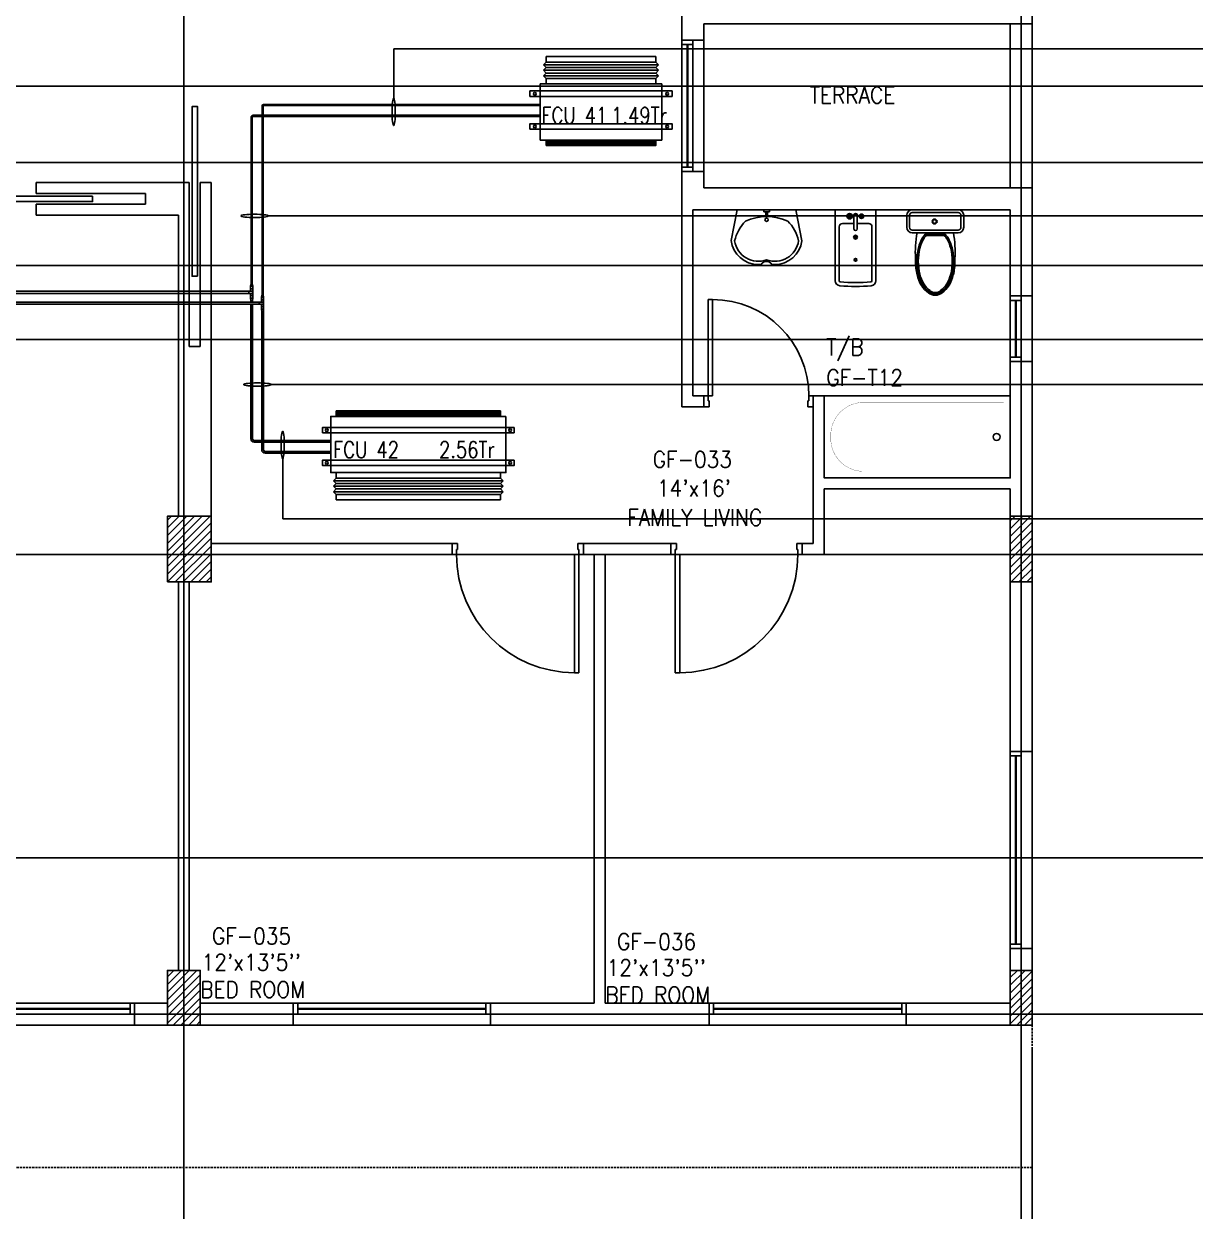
# Model space of a CAD drawing. Header units: millimetres. Extents: x 0 to 79758, y -5689 to 63441.
# Drawn here: x 42009 to 52712, y 8524 to 19375 of the extents above; entities that cross this region are included whole.
import ezdxf

# ---------------------------------------------------------------- set-up
doc = ezdxf.new("R2010")
doc.units = ezdxf.units.MM
doc.linetypes.add('CENTER', pattern=[50.8, 31.75, -6.35, 6.35, -6.35])
doc.linetypes.add('DASHED2', pattern=[9.525, 6.35, -3.175])
for name, color, linetype in [('A-ANNO-DIMS', 1, 'Continuous'), ('A-ANNO-TEXT', 8, 'Continuous'), ('A-DOOR', 4, 'Continuous'), ('A-FLOR-OVHD', 4, 'DASHED2'), ('A-FLOR-PFIX', 8, 'Continuous'), ('A-FLOR-SPCL', 8, 'Continuous'), ('A-GLAZ', 5, 'Continuous'), ('A-GRID', 253, 'CENTER'), ('A-WALL-FULL', 8, 'Continuous'), ('AC-CHILLED WATER TEXT', 41, 'Continuous'), ('AC-CHR', 60, 'Continuous'), ('AC-CHS', 30, 'Continuous'), ('AC-FAD', 6, 'Continuous'), ('AC-SAD TEXT', 3, 'Continuous'), ('FCU-AC', 160, 'Continuous'), ('S-COL- HACT.', 9, 'Continuous'), ('S-COL.', 8, 'Continuous')]:
    doc.layers.add(name, color=color, linetype=linetype)
doc.styles.add('ROMANS', font='romans.shx', dxfattribs={"width": 0.8})
doc.styles.add('SIMPLEX', font='simplex.shx', dxfattribs={"width": 0.8})
doc.dimstyles.new('100 of DIM2', dxfattribs={"dimscale": 0, "dimtxt": 200, "dimasz": 150, "dimexe": 75, "dimexo": 200, "dimgap": 75, "dimtad": 1, "dimdec": 0, "dimrnd": 5, "dimzin": 0, "dimdsep": 46, "dimtxsty": 'ROMANS', "dimblk": 'ARCHTICK', "dimcen": 100, "dimclrd": 94, "dimclre": 94, "dimclrt": 2, "dimadec": 0, "dimazin": 0, "dimtfac": 1, "dimtdec": 0, "dimtofl": 0, "dimtmove": 2, "dimatfit": 3, "dimldrblk": 'OPEN90', "dimfxl": 75, "dimtolj": 1, "dimtzin": 0, "dimarcsym": 0})
pattern_1 = [(45, (1147577.044, 409937.22), (-35.355339, 35.355339), [])]
pattern_2 = [(45, (-1585476.315, 1519119.5928), (-2.2450640303, 2.2450640303), [])]
pattern_3 = [(45, (-1585476.315, 1519735.6433), (-2.2450640303, 2.2450640303), [])]

# ---------------------------------------------------------------- blocks, each defined once
blk = doc.blocks.new('D-120-R1')
for p, q in [((-80, 1180), (-40, 1180)), ((-80, 1180), (-80, 100)), ((-40, 1180), (-40, 55)), ((-1200, 100), (-1160, 100)), ((-1200, 100), (-1200, 0)), ((-1160, 100), (-1160, 55)), ((-1160, 55), (-1150, 55)), ((-1150, 55), (-1150, 0)), ((-80, 100), (0, 100)), ((-50, 55), (-40, 55)), ((-50, 55), (-50, 0)), ((-50, 0), (0, 0)), ((0, 100), (0, 0)), ((-1200, 0), (-1150, 0))]:
    blk.add_line(p, q)
at = {"linetype": 'Continuous'}
blk.add_arc((-80, 100), 1080, 90, 180, dxfattribs=at)
blk = doc.blocks.new('W-180')
for p, q in [((1800, 100), (0, 100)), ((1800, 0), (0, 0)), ((40, 0), (40, 100)), ((1760, 100), (1760, 0))]:
    blk.add_line(p, q)
at = {"linetype": 'Continuous'}
for p, q in [((1760, 53), (40, 53)), ((1760, 47), (40, 47))]:
    blk.add_line(p, q, dxfattribs=at)
blk = doc.blocks.new('LAV-4')
for p, q in [((-266, 0), (-322, -283)), ((-266, 0), (268, 0)), ((268, 0), (324, -280)), ((-48, -500), (-75, -500)), ((75, -500), (50, -500))]:
    blk.add_line(p, q)
for points in [[(-25, 0), (-25, -18), (25, -18), (25, 0)], [(-9, -20), (-9, -57), (8, -57), (8, -20)]]:
    blk.add_lwpolyline(points, close=True)
blk.add_circle((0, -91), 15.4)
for centre, radius, start, end in [((74, -366), 375, 135.3333, 167.1432), ((0, -539), 477, 66.1261, 113.874), ((-74, -366), 375, 12.5199, 44.6667), ((-75, -250), 250, 187.6784, 270), ((-75, -250), 220, 188.5814, 289.9523), ((75, -250), 220, 250.0878, 350.8515), ((75, -250), 250, 270, 353.0121), ((1, -527), 55.9, 28.7827, 151.2173), ((50, -499), 0, 238.1883, 0)]:
    blk.add_arc(centre, radius, start, end)
blk = doc.blocks.new('BIDET-1')
for p, q in [((175, 0), (-175, 0)), ((-185, -10), (-185, -649)), ((-39, -59), (-69, -59)), ((-54, -44), (-54, -74)), ((-15, -54), (-15, -174)), ((15, -54), (15, -174)), ((39, -59), (69, -59)), ((54, -44), (54, -74)), ((185, -10), (185, -649)), ((-150, -155), (-150, -649)), ((-15, -125), (-120, -125)), ((120, -125), (15, -125)), ((150, -155), (150, -649)), ((12, -250), (-12, -250)), ((-9, -259), (9, -241)), ((-9, -241), (9, -259)), ((0, -238), (0, -262))]:
    blk.add_line(p, q)
for centre, radius in [((-54, -59), 25), ((-54, -59), 20), ((-54, -59), 15.2), ((-54, -59), 10.2), ((54, -59), 20), ((54, -59), 15.2), ((54, -59), 10.2), ((0, -250), 17.5), ((0, -250), 12.5), ((0, -457), 12.5), ((0, -457), 10)]:
    blk.add_circle(centre, radius)
for centre, radius, start, end in [((-175, -10), 10, 90, 180), ((175, -10), 10, 0, 90), ((0, -54), 20, 318.5904, 221.4096), ((0, -54), 15, 0, 180), ((-120, -155), 30, 90, 180), ((0, -174), 15, 180, 0), ((120, -155), 30, 0, 90), ((-140, -649), 45, 180, 265.2062), ((-140, -649), 10, 180, 265.2062), ((140, -649), 10, 274.7938, 0), ((140, -649), 45, 274.7938, 0), ((0, 1020), 1720, 265.2062, 274.7938), ((0, 1020), 1685, 265.2062, 274.7938)]:
    blk.add_arc(centre, radius, start, end)
blk = doc.blocks.new('WC-1')
for p, q in [((-210, 0), (210, 0)), ((-260, -160), (-260, -50)), ((-235, -160), (-235, -50)), ((-210, -25), (210, -25)), ((235, -50), (235, -160)), ((260, -50), (260, -160)), ((210, -185), (-210, -185)), ((210, -210), (-210, -210)), ((91, -223), (-91, -223)), ((86, -235), (-86, -235))]:
    blk.add_line(p, q)
for radius in [22.1, 17.1]:
    blk.add_circle((-6, -107), radius)
for centre, radius, start, end in [((-210, -50), 50, 90, 180), ((-210, -50), 25, 90, 180), ((210, -50), 50, 360, 90), ((210, -50), 25, 360, 90), ((-210, -160), 50, 180, 270), ((-210, -160), 25, 180, 270), ((722, -383), 904, 168.9529, 184.0632), ((210, -160), 25, 270, 360), ((210, -160), 50, 270, 360), ((178, -428), 341, 149.8586, 166.4766), ((178, -428), 328, 149.8586, 166.4766), ((69, -365), 214, 138.4152, 149.8586), ((69, -365), 201, 139.9943, 149.8586), ((-69, -365), 201, 30.1414, 40.0057), ((-69, -365), 214, 30.1414, 41.5848), ((-178, -428), 328, 13.5234, 30.1414), ((-178, -428), 341, 13.5234, 30.1414), ((352, -470), 520, 166.4766, 180), ((352, -470), 507, 166.4766, 180), ((-352, -470), 507, 360, 13.5234), ((-352, -470), 520, 360, 13.5234), ((352, -470), 532, 177.5541, 180), ((352, -470), 532, 180, 193.5234), ((352, -470), 520, 180, 193.5234), ((352, -470), 507, 180, 193.5234), ((-352, -470), 507, 346.4766, 360), ((-352, -470), 520, 346.4766, 360), ((-352, -470), 532, 346.4766, 360), ((-352, -470), 532, 360, 2.4459), ((178, -512), 353, 193.5234, 210.1414), ((178, -512), 341, 193.5234, 210.1414), ((178, -512), 328, 193.5234, 210.1414), ((-178, -512), 328, 329.8586, 346.4766), ((-178, -512), 341, 329.8586, 346.4766), ((-178, -512), 353, 329.8586, 346.4766), ((69, -575), 226, 210.1414, 234.4972), ((69, -575), 214, 210.1414, 234.4972), ((69, -575), 201, 210.1414, 234.4972), ((0, -672), 95.9, 234.4972, 270), ((0, -672), 83.4, 234.4972, 270), ((0, -672), 83.4, 270, 305.5028), ((0, -672), 95.9, 270, 305.5028), ((-69, -575), 201, 305.5028, 329.8586), ((-69, -575), 214, 305.5028, 329.8586), ((-69, -575), 226, 305.5028, 329.8586), ((0, -672), 108, 234.4972, 270), ((0, -672), 108, 270, 305.5028)]:
    blk.add_arc(centre, radius, start, end)
at = {"linetype": 'Continuous', "ltscale": 50}
blk.add_arc((-722, -383), 904, 355.9368, 11.0471, dxfattribs=at)
blk = doc.blocks.new('W-60')
for p, q in [((600, 100), (0, 100)), ((600, 0), (0, 0)), ((40, 0), (40, 100)), ((560, 100), (560, 0))]:
    blk.add_line(p, q)
at = {"linetype": 'Continuous'}
for p, q in [((560, 53), (40, 53)), ((560, 47), (40, 47))]:
    blk.add_line(p, q, dxfattribs=at)
blk = doc.blocks.new('W-120')
for p, q in [((1200, 100), (0, 100)), ((1200, 0), (0, 0)), ((40, 0), (40, 100)), ((1160, 100), (1160, 0))]:
    blk.add_line(p, q)
at = {"linetype": 'Continuous'}
for p, q in [((1160, 53), (40, 53)), ((1160, 47), (40, 47))]:
    blk.add_line(p, q, dxfattribs=at)
blk = doc.blocks.new('D-100-R1')
for p, q in [((-80, 980), (-80, 100)), ((-80, 980), (-40, 980)), ((-40, 980), (-40, 55)), ((-1000, 100), (-1000, 0)), ((-1000, 100), (-960, 100)), ((-960, 100), (-960, 55)), ((-960, 55), (-950, 55)), ((-950, 55), (-950, 0)), ((-80, 100), (0, 100)), ((-50, 55), (-50, 0)), ((-50, 55), (-40, 55)), ((-50, 0), (0, 0)), ((0, 100), (0, 0)), ((-1000, 0), (-950, 0))]:
    blk.add_line(p, q)
at = {"linetype": 'Continuous'}
blk.add_arc((-80, 100), 880, 90, 180, dxfattribs=at)
blk = doc.blocks.new('BT-2')
blk.add_lwpolyline([(0, 750), (1700, 750), (1700, 0), (0, 0)], close=True)
at = {"const_width": 2}
blk.add_lwpolyline([(60, 690), (1340, 690, -0.414214), (1640, 390), (1640, 360, -0.414214), (1340, 60), (60, 60)], format="xyb", close=True, dxfattribs=at)
blk.add_circle((125, 375), 31.9)
blk = doc.blocks.new('_ArchTick')
at = {"color": 0, "linetype": 'ByBlock', "const_width": 0.15}
blk.add_lwpolyline([(-0.5, -0.5), (0.5, 0.5)], dxfattribs=at)
blk = doc.blocks.new('*D135')
at = {"layer": 'A-ANNO-DIMS', "color": 94, "linetype": 'Continuous', "lineweight": -2, "ltscale": 3, "transparency": 16777216}
for p, q in [((38422, 10025), (38422, 7411)), ((51222, 10025), (51222, 7411)), ((51222, 7486), (38422, 7486))]:
    blk.add_line(p, q, dxfattribs=at)
at = {"layer": 'Defpoints', "color": 0, "linetype": 'Continuous', "ltscale": 3, "transparency": 16777216}
for p in [(38422, 10225), (51222, 10225), (38422, 7486)]:
    blk.add_point(p, dxfattribs=at)
at = {"layer": 'A-ANNO-DIMS', "color": 94, "linetype": 'Continuous', "lineweight": -2, "ltscale": 3, "transparency": 16777216, "xscale": 150, "yscale": 150, "zscale": 150, "rotation": 180}
blk.add_blockref('_ArchTick', (38422, 7486), dxfattribs=at)
at = {"layer": 'A-ANNO-DIMS', "color": 94, "linetype": 'Continuous', "lineweight": -2, "ltscale": 3, "transparency": 16777216, "xscale": 150, "yscale": 150, "zscale": 150}
blk.add_blockref('_ArchTick', (51222, 7486), dxfattribs=at)
at = {"layer": 'A-ANNO-DIMS', "color": 2, "linetype": 'Continuous', "ltscale": 3, "transparency": 16777216, "insert": (44822, 7661), "char_height": 200, "attachment_point": 5, "style": 'ROMANS'}
blk.add_mtext('\\A1;12800', dxfattribs=at)
blk = doc.blocks.new('_Open90')
at = {"color": 0, "linetype": 'ByBlock', "lineweight": -2}
for p, q in [((0, 0), (-1, 0)), ((-0.5, 0.5), (0, 0)), ((0, 0), (-0.5, -0.5))]:
    blk.add_line(p, q, dxfattribs=at)
blk = doc.blocks.new('fcu-1    1.5 tr')
h = blk.add_hatch()
h.set_pattern_fill('NET', color=3)
h.paths.add_polyline_path([(78733, -1589179), (77733, -1589179), (77733, -1589229), (78733, -1589229)])
at = {"color": 3}
blk.add_lwpolyline([(77733, -1589229), (78733, -1589229), (78733, -1589179), (77733, -1589179)], close=True, dxfattribs=at)
at = {"layer": 'FCU-AC', "color": 1}
for p, q in [((78733, -1588416), (77733, -1588416)), ((77733, -1588416), (77733, -1588466)), ((78733, -1588466), (78733, -1588416)), ((77733, -1588466), (78733, -1588466)), ((78733, -1588616), (77733, -1588616)), ((77733, -1588616), (77733, -1588666)), ((78733, -1588666), (78733, -1588616)), ((77733, -1588666), (78733, -1588666))]:
    blk.add_line(p, q, dxfattribs=at)
at = {"layer": 'FCU-AC', "color": 5}
for p, q in [((77733, -1588466), (77708, -1588491)), ((78758, -1588491), (77708, -1588491)), ((77733, -1588516), (77708, -1588491)), ((77733, -1588516), (77708, -1588541)), ((78758, -1588541), (77708, -1588541)), ((77733, -1588566), (77708, -1588541)), ((78733, -1588516), (77733, -1588516)), ((78758, -1588491), (78733, -1588466)), ((78758, -1588491), (78733, -1588516)), ((78758, -1588541), (78733, -1588516)), ((78758, -1588541), (78733, -1588566)), ((77733, -1588566), (77708, -1588591)), ((78758, -1588591), (77708, -1588591)), ((77733, -1588616), (77708, -1588591)), ((78733, -1588566), (77733, -1588566)), ((78758, -1588591), (78733, -1588566)), ((78758, -1588591), (78733, -1588616))]:
    blk.add_line(p, q, dxfattribs=at)
at = {"layer": 'FCU-AC'}
for p, q in [((78733, -1588466), (77733, -1588466)), ((78788, -1588666), (77678, -1588666)), ((77678, -1588666), (77678, -1589179)), ((78788, -1589179), (78788, -1588666)), ((77678, -1589179), (78788, -1589179))]:
    blk.add_line(p, q, dxfattribs=at)
at = {"layer": 'FCU-AC', "color": 2}
for p, q in [((78733, -1588516), (77733, -1588516)), ((78733, -1588566), (77733, -1588566))]:
    blk.add_line(p, q, dxfattribs=at)
at = {"layer": 'FCU-AC', "color": 6}
for points in [[(77583, -1588779), (78883, -1588779), (78883, -1588729), (77583, -1588729)], [(77583, -1589079), (78883, -1589079), (78883, -1589029), (77583, -1589029)]]:
    blk.add_lwpolyline(points, close=True, dxfattribs=at)
for centre in [(77629, -1588755), (78837, -1588755), (77629, -1589055), (78837, -1589055)]:
    blk.add_circle(centre, 12.5, dxfattribs=at)
blk = doc.blocks.new('fcu 2.5 tr')
h = blk.add_hatch()
h.set_pattern_fill('NET', color=3)
h.paths.add_polyline_path([(83172, -1587743), (81672, -1587743), (81672, -1587793), (83172, -1587793)])
at = {"layer": 'FCU-AC', "color": 1}
for p, q in [((83172, -1586980), (81672, -1586980)), ((81672, -1586980), (81672, -1587030)), ((83172, -1587030), (83172, -1586980)), ((81672, -1587030), (83172, -1587030)), ((83172, -1587180), (81672, -1587180)), ((81672, -1587180), (81672, -1587230)), ((81672, -1587230), (83172, -1587230)), ((83172, -1587230), (83172, -1587180))]:
    blk.add_line(p, q, dxfattribs=at)
at = {"layer": 'FCU-AC'}
for p, q in [((81672, -1587030), (81647, -1587055)), ((83197, -1587055), (81647, -1587055)), ((81672, -1587080), (81647, -1587055)), ((81672, -1587080), (81647, -1587105)), ((83197, -1587105), (81647, -1587105)), ((81672, -1587130), (81647, -1587105)), ((81672, -1587130), (81647, -1587155)), ((83172, -1587030), (81672, -1587030)), ((83172, -1587080), (81672, -1587080)), ((83172, -1587080), (81672, -1587080)), ((83172, -1587130), (81672, -1587130)), ((83172, -1587130), (81672, -1587130)), ((83197, -1587055), (83172, -1587030)), ((83197, -1587055), (83172, -1587080)), ((83197, -1587105), (83172, -1587080)), ((83197, -1587105), (83172, -1587130)), ((83197, -1587155), (83172, -1587130)), ((83197, -1587155), (81647, -1587155)), ((81672, -1587180), (81647, -1587155)), ((83197, -1587155), (83172, -1587180))]:
    blk.add_line(p, q, dxfattribs=at)
blk.add_lwpolyline([(81622, -1587743), (83222, -1587743), (83222, -1587230), (81622, -1587230)], close=True, dxfattribs=at)
at = {"layer": 'FCU-AC', "color": 6}
for points in [[(81547, -1587343), (83297, -1587343), (83297, -1587293), (81547, -1587293)], [(81547, -1587643), (83297, -1587643), (83297, -1587593), (81547, -1587593)]]:
    blk.add_lwpolyline(points, close=True, dxfattribs=at)
at = {"layer": 'FCU-AC', "color": 3}
blk.add_lwpolyline([(81672, -1587793), (83172, -1587793), (83172, -1587743), (81672, -1587743)], close=True, dxfattribs=at)
at = {"layer": 'FCU-AC', "color": 6}
for centre in [(81584, -1587318), (83259, -1587318), (81584, -1587618), (83259, -1587618)]:
    blk.add_circle(centre, 12.5, dxfattribs=at)

msp = doc.modelspace()

# ---------------------------------------------------------------- hatches: boundary and pattern name
at = {"layer": 'AC-CHR'}
h = msp.add_hatch(dxfattribs=at)
h.set_pattern_fill('ANSI31', color=256)
h.set_pattern_definition(pattern_3)
h.paths.add_polyline_path([(44267.7, 18633.8, 1), (44257.7, 18633.8, 1)])
h = msp.add_hatch(dxfattribs=at)
h.set_pattern_fill('ANSI31', color=256)
h.set_pattern_definition(pattern_2)
h.paths.add_polyline_path([(44271, 15459.9, 1), (44286, 15459.9, 1)])
at = {"layer": 'AC-FAD', "true_color": 0xf26722}
h = msp.add_hatch(dxfattribs=at)
h.set_pattern_fill('ANSI31', color=30)
h.set_pattern_definition(pattern_3)
h.paths.add_polyline_path([(44167.7, 18533.8, 1), (44157.7, 18533.8, 1)])
h = msp.add_hatch(dxfattribs=at)
h.set_pattern_fill('ANSI31', color=30)
h.set_pattern_definition(pattern_2)
h.paths.add_polyline_path([(44171, 15559.9, 1), (44186, 15559.9, 1)])
at = {"layer": 'S-COL- HACT.', "linetype": 'Continuous', "ltscale": 3}
h = msp.add_hatch(dxfattribs=at)
h.set_pattern_fill('ANSI31', color=256, scale=400, style=0)
h.set_pattern_definition(pattern_1)
h.paths.add_polyline_path([(43321.9, 14275.2), (43321.9, 14875.2), (43721.9, 14875.2), (43721.9, 14275.2)])
h = msp.add_hatch(dxfattribs=at)
h.set_pattern_fill('ANSI31', color=256, scale=400, style=0)
h.set_pattern_definition(pattern_1)
h.paths.add_polyline_path([(51021.9, 14275.2), (51021.9, 14875.2), (51221.9, 14875.2), (51221.9, 14275.2)])
h = msp.add_hatch(dxfattribs=at)
h.set_pattern_fill('ANSI31', color=256, scale=400, style=0)
h.set_pattern_definition(pattern_1)
h.paths.add_polyline_path([(43321.9, 10225.2), (43321.9, 10725.2), (43621.9, 10725.2), (43621.9, 10225.2)])
h = msp.add_hatch(dxfattribs=at)
h.set_pattern_fill('ANSI31', color=256, scale=400, style=0)
h.set_pattern_definition(pattern_1)
h.paths.add_polyline_path([(51221.9, 10725.2), (51221.9, 10225.2), (51021.9, 10225.2), (51021.9, 10725.2)])

# ---------------------------------------------------------------- linework, layer by layer
at = {"layer": 'A-DOOR', "ltscale": 3}
for points in [[(43596.9, 17067.7), (43546.9, 17067.7), (43546.9, 18617.7), (43596.9, 18617.7), (43596.9, 17067.7)], [(42637.9, 17800.2), (42637.9, 17750.2), (41587.9, 17750.2), (41587.9, 17800.2), (42637.9, 17800.2)]]:
    msp.add_lwpolyline(points, dxfattribs=at)
at = {"layer": 'A-FLOR-OVHD', "ltscale": 3}
msp.add_lwpolyline([(51221.9, 10225.2), (51221.9, 8925.2), (38421.9, 8925.2), (38421.9, 10225.2), (37121.9, 10225.2), (37121.9, 8925.2), (32821.9, 8925.2), (32821.9, 9325.2), (31221.9, 9325.2), (31221.9, 8925.2), (24221.9, 8925.2), (24221.9, 18575.2), (23221.9, 18575.2), (23221.9, 23075.2)], dxfattribs=at)
msp.add_lwpolyline([(51221.9, 10225.2), (51221.9, 8925.2), (38421.9, 8925.2), (38421.9, 10225.2), (37121.9, 10225.2), (37121.9, 8925.2), (32821.9, 8925.2), (32821.9, 9325.2), (31221.9, 9325.2), (31221.9, 8925.2), (24221.9, 8925.2), (24221.9, 18575.2), (23221.9, 18575.2), (23221.9, 23075.2)], dxfattribs=at)
at = {"layer": 'A-FLOR-SPCL', "ltscale": 3}
for p, q in [((51021.9, 17875.2), (51021.9, 19375.2)), ((51221.9, 17875.2), (51221.9, 19375.2)), ((49321.9, 14525.2), (51021.9, 14525.2))]:
    msp.add_line(p, q, dxfattribs=at)
at = {"layer": 'A-GLAZ', "ltscale": 3}
for p, q in [((48221.9, 18025.2), (48221.9, 19225.2)), ((51221.9, 16887.9), (51221.9, 16287.9)), ((51221.9, 12725.2), (51221.9, 10925.2)), ((43021.9, 10225.2), (41221.9, 10225.2)), ((46271.9, 10225.2), (44471.9, 10225.2)), ((50071.9, 10225.2), (48271.9, 10225.2))]:
    msp.add_line(p, q, dxfattribs=at)
at = {"layer": 'A-GRID', "ltscale": 0.1}
for p, q in [((43471.9, 53051.2), (43471.9, 4916.9)), ((51121.9, 53051.2), (51121.9, 4916.9)), ((39534, 18806.2), (57305.7, 18806.2)), ((13764.6, 14525.2), (57304.2, 14525.2)), ((13764.6, 10325.2), (57304.2, 10325.2))]:
    msp.add_line(p, q, dxfattribs=at)
at = {"layer": 'A-WALL-FULL', "ltscale": 3}
for p, q in [((51221.9, 19375.2), (51221.9, 21375.2)), ((48021.9, 19225.2), (48021.9, 19575.2)), ((48221.9, 19375.2), (51221.9, 19375.2)), ((48221.9, 19225.2), (48221.9, 19375.2)), ((48221.9, 19225.2), (48021.9, 19225.2)), ((48021.9, 15875.2), (48021.9, 18025.2)), ((48221.9, 18025.2), (48021.9, 18025.2)), ((48221.9, 17875.2), (48221.9, 18025.2)), ((43421.9, 17925.2), (42121.9, 17925.2)), ((42121.9, 17925.2), (42121.9, 17825.2)), ((43521.9, 17925.2), (43421.9, 17925.2)), ((43521.9, 16425.2), (43521.9, 17925.2)), ((43621.9, 16425.2), (43621.9, 17925.2)), ((43721.9, 17925.2), (43621.9, 17925.2)), ((43721.9, 14625.2), (43721.9, 17925.2)), ((43121.9, 17825.2), (42121.9, 17825.2)), ((43121.9, 17725.2), (43121.9, 17825.2)), ((48221.9, 17875.2), (51221.9, 17875.2)), ((51221.9, 16887.9), (51221.9, 17875.2)), ((43121.9, 17725.2), (42121.9, 17725.2)), ((42121.9, 17725.2), (42121.9, 17625.2)), ((43421.9, 17625.2), (42121.9, 17625.2)), ((43421.9, 14875.2), (43421.9, 17625.2)), ((48121.9, 17675.2), (51021.9, 17675.2)), ((48121.9, 15975.2), (48121.9, 17675.2)), ((51021.9, 16887.9), (51021.9, 17675.2)), ((51021.9, 16887.9), (51221.9, 16887.9)), ((43521.9, 16425.2), (43621.9, 16425.2)), ((51021.9, 16287.9), (51221.9, 16287.9)), ((51021.9, 15225.2), (51021.9, 16287.9)), ((51221.9, 12725.2), (51221.9, 16287.9)), ((48121.9, 15975.2), (48221.9, 15975.2)), ((48221.9, 15875.2), (48221.9, 15975.2)), ((49221.9, 14625.2), (49221.9, 15975.2)), ((49221.9, 15975.2), (49321.9, 15975.2)), ((49321.9, 15225.2), (49321.9, 15975.2)), ((48021.9, 15875.2), (48221.9, 15875.2)), ((49321.9, 15225.2), (51021.9, 15225.2)), ((49321.9, 14525.2), (49321.9, 15125.2)), ((49321.9, 15125.2), (51021.9, 15125.2)), ((51021.9, 12725.2), (51021.9, 15125.2)), ((43721.9, 14625.2), (45921.9, 14625.2)), ((45921.9, 14525.2), (45921.9, 14625.2)), ((47121.9, 14625.2), (47921.9, 14625.2)), ((47121.9, 14525.2), (47121.9, 14625.2)), ((47921.9, 14525.2), (47921.9, 14625.2)), ((49121.9, 14625.2), (49221.9, 14625.2)), ((49121.9, 14525.2), (49121.9, 14625.2)), ((43721.9, 14525.2), (45921.9, 14525.2)), ((47121.9, 14525.2), (47221.9, 14525.2)), ((47221.9, 10425.2), (47221.9, 14525.2)), ((47321.9, 14525.2), (47921.9, 14525.2)), ((47321.9, 10425.2), (47321.9, 14525.2)), ((49121.9, 14525.2), (49321.9, 14525.2)), ((43421.9, 10725.2), (43421.9, 14275.2)), ((43521.9, 10725.2), (43521.9, 14275.2)), ((51021.9, 12725.2), (51221.9, 12725.2)), ((51021.9, 10425.2), (51021.9, 10925.2)), ((51021.9, 10925.2), (51221.9, 10925.2)), ((51221.9, 10225.2), (51221.9, 10925.2)), ((43021.9, 10425.2), (43321.9, 10425.2)), ((43021.9, 10425.2), (43021.9, 10225.2)), ((43621.9, 10425.2), (44471.9, 10425.2)), ((44471.9, 10425.2), (44471.9, 10225.2)), ((46271.9, 10425.2), (47221.9, 10425.2)), ((46271.9, 10425.2), (46271.9, 10225.2)), ((47321.9, 10425.2), (48271.9, 10425.2)), ((48271.9, 10425.2), (48271.9, 10225.2)), ((50071.9, 10425.2), (51021.9, 10425.2)), ((50071.9, 10425.2), (50071.9, 10225.2)), ((43021.9, 10225.2), (44471.9, 10225.2)), ((46271.9, 10225.2), (48271.9, 10225.2)), ((50071.9, 10225.2), (51221.9, 10225.2))]:
    msp.add_line(p, q, dxfattribs=at)
at = {"layer": 'A-WALL-FULL', "linetype": 'Continuous', "ltscale": 3}
for p, q in [((43321.9, 14275.2), (43321.9, 14875.2)), ((43321.9, 14875.2), (43421.9, 14875.2)), ((43721.9, 14275.2), (43721.9, 14525.2)), ((43421.9, 14275.2), (43321.9, 14275.2)), ((43521.9, 14275.2), (43721.9, 14275.2)), ((43321.9, 10425.2), (43321.9, 10725.2)), ((43321.9, 10725.2), (43421.9, 10725.2)), ((43521.9, 10725.2), (43621.9, 10725.2)), ((43621.9, 10725.2), (43621.9, 10425.2))]:
    msp.add_line(p, q, dxfattribs=at)
at = {"layer": 'AC-CHILLED WATER TEXT'}
for p, q in [((45388.8, 18695.2), (45388.8, 19144.8)), ((45388.8, 19144.8), (59970.5, 19144.8)), ((39875.2, 18106.3), (59970.5, 18106.3)), ((44241.6, 17620), (59970.5, 17620)), ((39687, 17166.7), (59970.5, 17167.2)), ((41578.4, 16488.6), (59970.5, 16488.6)), ((59970.5, 16079.2), (44268.8, 16078.4)), ((44374.9, 15401.4), (44374.9, 14851.7)), ((44374.9, 14851.7), (59970.5, 14851.7)), ((59970.5, 11753.6), (39709.6, 11753.6))]:
    msp.add_line(p, q, dxfattribs=at)
at = {"layer": 'AC-CHILLED WATER TEXT', "extrusion": (0, 0, -1)}
msp.add_ellipse((45388.8, 18570.2), major_axis=(0, 125), ratio=0.12, dxfattribs=at)
at = {"layer": 'AC-CHILLED WATER TEXT'}
for centre, major_axis in [((44116.6, 17619.9), (-125, 0)), ((44143.8, 16078.4), (-125, 0)), ((44374.9, 15526.4), (0, -125))]:
    msp.add_ellipse(centre, major_axis=major_axis, ratio=0.12, dxfattribs=at)
at = {"layer": 'AC-CHR'}
for p, q in [((44186, 18618.8), (44186, 18538.8)), ((44196, 18618.8), (44186, 18618.8)), ((44196, 18618.8), (44196, 18538.8)), ((46728.1, 18638.8), (44206, 18638.8)), ((44206, 18638.8, 0), (44206, 18628.8)), ((46728.1, 18628.8), (44206, 18628.8)), ((44246, 18638.8, 0), (44246, 18628.8)), ((44279.4, 18628.8), (44279.4, 18638.8)), ((44186, 18528.8), (44186, 16896.9)), ((44196, 18528.8), (44196, 16896.9)), ((44191, 16831.9), (39652.9, 16831.9)), ((44161, 16831.9), (44161, 16811.9)), ((44186, 16896.9), (44181, 16876.9)), ((44181, 16876.9), (44201, 16876.9)), ((44181, 16831.9), (44181, 16876.9)), ((44181, 16851.9), (44201, 16851.9)), ((44186, 16896.9), (44196, 16896.9)), ((44196, 16896.9), (44201, 16876.9)), ((44201, 16851.9), (44201, 16876.9)), ((44201, 16851.9), (44201, 16766.9)), ((44191, 16811.9), (39652.9, 16811.9)), ((44181, 16811.9), (44181, 16766.9)), ((44181, 16791.9), (44201, 16791.9)), ((44181, 16766.9), (44201, 16766.9)), ((44181, 16766.9), (44183.5, 16746.9)), ((44183.5, 16746.9), (44183.5, 15567.4)), ((44183.5, 16746.9), (44198.5, 16746.9)), ((44201, 16766.9), (44198.5, 16746.9)), ((44198.5, 16746.9), (44198.5, 15567.4)), ((44183.5, 15552.4), (44183.5, 15482.4)), ((44198.5, 15552.4), (44198.5, 15482.4)), ((44183.5, 15482.4, 0), (44198.5, 15482.4)), ((44213.5, 15452.4), (44213.5, 15467.4)), ((44814.6, 15467.4), (44213.5, 15467.4)), ((44814.6, 15452.4), (44213.5, 15452.4)), ((44253.5, 15452.4), (44253.5, 15467.4)), ((44303.5, 15452.4), (44303.5, 15467.4, 0))]:
    msp.add_line(p, q, dxfattribs=at)
for centre, radius in [((44262.7, 18633.8), 5), ((44278.5, 15459.9), 7.5)]:
    msp.add_circle(centre, radius, dxfattribs=at)
for centre, radius, start, end in [((44206, 18618.8, 0), 20, 90, 180), ((44206, 18618.8, 0), 10, 90, 180), ((44246, 18633.8), 5, 270, 90), ((44279.4, 18633.8), 5, 90, 270), ((44191, 16821.9), 10, 270, 90), ((44213.5, 15482.4, 0), 30, 180, 270), ((44213.5, 15482.4, 0), 15, 180, 270), ((44253.5, 15459.9), 7.5, 270, 90), ((44303.5, 15459.9), 7.5, 90, 270)]:
    msp.add_arc(centre, radius, start, end, dxfattribs=at)
at = {"layer": 'AC-CHS'}
for p, q in [((44096, 18518.8), (44086, 18518.8)), ((44086, 16996.9), (44086, 18518.8)), ((44096, 16996.9), (44096, 18518.8)), ((46728.1, 18538.8), (44106, 18538.8)), ((44106, 18528.8), (44106, 18538.8)), ((46728.1, 18528.8), (44106, 18528.8)), ((44146, 18528.8), (44146, 18538.8)), ((44179.4, 18528.8), (44179.4, 18538.8)), ((44091, 16931.9), (39552.9, 16931.9)), ((44066, 16931.9), (44066, 16911.9)), ((44086, 16996.9), (44081, 16976.9)), ((44081, 16976.9), (44101, 16976.9)), ((44081, 16931.9), (44081, 16976.9)), ((44081, 16951.9), (44101, 16951.9)), ((44086, 16996.9), (44096, 16996.9)), ((44096, 16996.9), (44101, 16976.9)), ((44101, 16951.9), (44101, 16976.9)), ((44101, 16951.9), (44101, 16866.9)), ((44091, 16911.9), (39552.9, 16911.9)), ((44081, 16911.9), (44081, 16866.9)), ((44081, 16891.9), (44101, 16891.9)), ((44081, 16866.9), (44101, 16866.9)), ((44081, 16866.9), (44083.5, 16846.9)), ((44083.5, 16846.9), (44098.5, 16846.9)), ((44083.5, 16846.9), (44083.5, 16831.9)), ((44101, 16866.9), (44098.5, 16846.9)), ((44098.5, 16846.9), (44098.5, 16831.9)), ((44083.5, 16811.9), (44083.5, 15582.4)), ((44098.5, 16811.9), (44098.5, 15582.4)), ((44098.5, 15582.4), (44083.5, 15582.4)), ((44113.5, 15552.4, 0), (44113.5, 15567.4)), ((44814.6, 15567.4), (44113.5, 15567.4)), ((44814.6, 15552.4), (44113.5, 15552.4)), ((44153.5, 15552.4, 0), (44153.5, 15567.4)), ((44203.5, 15552.4, 0), (44203.5, 15567.4, 0))]:
    msp.add_line(p, q, dxfattribs=at)
for centre, radius in [((44162.7, 18533.8), 5), ((44178.5, 15559.9, 0), 7.5)]:
    msp.add_circle(centre, radius, dxfattribs=at)
for centre, radius, start, end in [((44106, 18518.8, 0), 20, 90, 180), ((44106, 18518.8, 0), 10, 90, 180), ((44146, 18533.8), 5, 270, 90), ((44179.4, 18533.8), 5, 90, 270), ((44091, 16921.9), 10, 270, 90), ((44113.5, 15582.4, 0), 30, 180, 270), ((44113.5, 15582.4, 0), 15, 180, 270), ((44153.5, 15559.9, 0), 7.5, 270, 90), ((44203.5, 15559.9, 0), 7.5, 90, 270)]:
    msp.add_arc(centre, radius, start, end, dxfattribs=at)
at = {"layer": 'AC-SAD TEXT'}
msp.add_line((45460.7, 15788.9), (46297.8, 15788.9), dxfattribs=at)
at = {"layer": 'S-COL.', "linetype": 'Continuous', "ltscale": 3}
for points in [[(43321.9, 14275.2), (43321.9, 14875.2), (43721.9, 14875.2), (43721.9, 14275.2)], [(43321.9, 14275.2), (43321.9, 14875.2), (43721.9, 14875.2), (43721.9, 14275.2)], [(43321.9, 14275.2), (43321.9, 14875.2), (43721.9, 14875.2), (43721.9, 14275.2)], [(51021.9, 14275.2), (51021.9, 14875.2), (51221.9, 14875.2), (51221.9, 14275.2)], [(51021.9, 14275.2), (51021.9, 14875.2), (51221.9, 14875.2), (51221.9, 14275.2)], [(51021.9, 14275.2), (51021.9, 14875.2), (51221.9, 14875.2), (51221.9, 14275.2)], [(43321.9, 10225.2), (43321.9, 10725.2), (43621.9, 10725.2), (43621.9, 10225.2)], [(43321.9, 10225.2), (43321.9, 10725.2), (43621.9, 10725.2), (43621.9, 10225.2)], [(43321.9, 10225.2), (43321.9, 10725.2), (43621.9, 10725.2), (43621.9, 10225.2)], [(51221.9, 10725.2), (51221.9, 10225.2), (51021.9, 10225.2), (51021.9, 10725.2)], [(51221.9, 10725.2), (51221.9, 10225.2), (51021.9, 10225.2), (51021.9, 10725.2)], [(51221.9, 10725.2), (51221.9, 10225.2), (51021.9, 10225.2), (51021.9, 10725.2)]]:
    msp.add_lwpolyline(points, close=True, dxfattribs=at)

# ---------------------------------------------------------------- block references
at = {"layer": 'A-DOOR', "ltscale": 3, "xscale": -1}
msp.add_blockref('D-100-R1', (48221.9, 15875.2), dxfattribs=at)
at = {"layer": 'A-DOOR', "ltscale": 3, "xscale": -1, "rotation": 180}
msp.add_blockref('D-120-R1', (47121.9, 14625.2), dxfattribs=at)
at = {"layer": 'A-DOOR', "ltscale": 3, "rotation": 180}
msp.add_blockref('D-120-R1', (47921.9, 14625.2), dxfattribs=at)
at = {"layer": 'A-FLOR-PFIX', "ltscale": 3, "xscale": -1}
for name, p in [('LAV-4', (48795.9, 17675.2)), ('BT-2', (51021.9, 15225.2))]:
    msp.add_blockref(name, p, dxfattribs=at)
at = {"layer": 'A-FLOR-PFIX', "ltscale": 3}
for name, p in [('BIDET-1', (49608.4, 17675.2)), ('WC-1', (50336.5, 17675.2))]:
    msp.add_blockref(name, p, dxfattribs=at)
at = {"layer": 'A-GLAZ', "ltscale": 3, "xscale": -1}
for name, p, rotation in [('W-120', (48021.9, 18025.2), 270), ('W-60', (51021.9, 16287.9), 270), ('W-180', (51021.9, 10925.2), 270), ('W-180', (41221.9, 10425.2), 180), ('W-180', (44471.9, 10425.2), 180), ('W-180', (48271.9, 10425.2), 180)]:
    msp.add_blockref(name, p, dxfattribs=dict(at, rotation=rotation))
at = {"layer": 'FCU-AC'}
msp.add_blockref('fcu-1    1.5 tr', (-30950.1, 1607491), dxfattribs=at)
at = {"layer": 'FCU-AC', "color": 3, "rotation": 180}
msp.add_blockref('fcu 2.5 tr', (128036.1, -1571955.5), dxfattribs=at)

# ---------------------------------------------------------------- texts
at = {"layer": 'A-ANNO-TEXT', "style": 'ROMANS', "width": 0.9}
for s, p in [('TERRACE', (49191.3, 18648)), ('T/B', (49341.7, 16345.1)), ('GF-T12', (49341.7, 16066.1)), ('GF-033', (47756, 15319.1)), ("14'x16'", (47793.4, 15056.3)), ('FAMILY LIVING', (47523.3, 14788.7)), ('GF-035', (43729, 10963.5)), ('GF-036', (47429, 10913.5)), ("12'x13'5''", (43634.7, 10724.8)), ("12'x13'5''", (47334.7, 10674.8)), ('BED ROOM', (43621.9, 10475.2)), ('BED ROOM', (47321.9, 10425.2))]:
    msp.add_text(s, height=150, dxfattribs=at).set_placement(p)
at = {"layer": 'AC-SAD TEXT', "style": 'SIMPLEX', "width": 0.8}
for s, p in [('FCU 41', (46738.6, 18462.2)), ('1.49Tr', (47376.4, 18462.2)), ('FCU 42', (44835.4, 15408.4)), ('2.56Tr', (45803.3, 15408.4))]:
    msp.add_text(s, height=150, dxfattribs=at).set_placement(p)

# ---------------------------------------------------------------- dimensions: what is measured, and where the dimension line sits
at = {"layer": 'A-ANNO-DIMS', "linetype": 'Continuous', "ltscale": 3}
dim = msp.add_linear_dim(base=(38421.9, 7486.2), p1=(51221.9, 10225.2), p2=(38421.9, 10225.2), dimstyle='100 of DIM2', override={"dimscale": 1}, dxfattribs=at)
dim.commit()
dim.dimension.update_dxf_attribs({"geometry": '*D135', "text_midpoint": (44821.9, 7661.2)})

doc.saveas('drawing.dxf')
